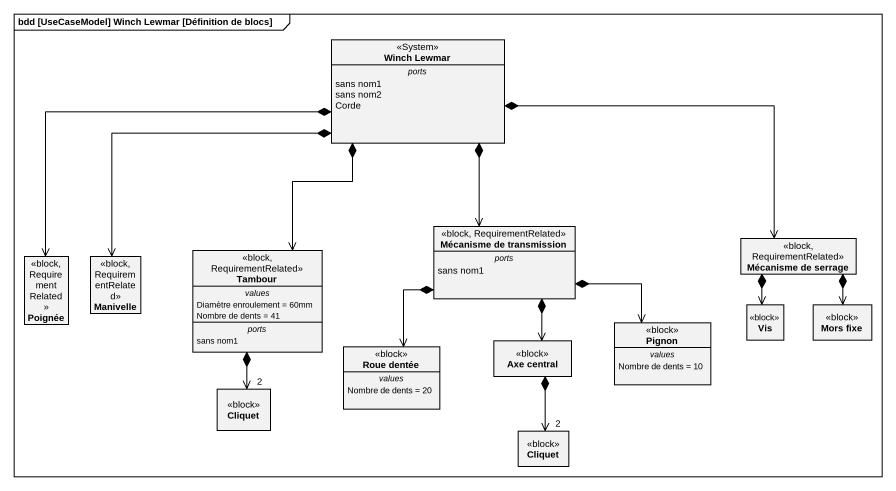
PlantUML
@startuml
mainframe bdd [UseCaseModel] Winch Lewmar [Définition de blocs]
hide circle
hide empty members
class "Winch Lewmar" as Winch_Lewmar <<System>> {
  -- ports --
  sans nom1
  sans nom2
  Corde
}
class "Mécanisme de transmission" as Mécanisme_de_transmission <<block, RequirementRelated>> {
  -- ports --
  sans nom1
}
class Poignée <<block, RequirementRelated>>
class Manivelle <<block, RequirementRelated>>
class Tambour <<block, RequirementRelated>> {
  -- values --
  Diamètre enroulement = 60mm
  Nombre de dents = 41
  -- ports --
  sans nom1
}
class "Mécanisme de serrage" as Mécanisme_de_serrage <<block, RequirementRelated>>
class Vis <<block>>
class "Mors fixe" as Mors_fixe <<block>>
class "Roue dentée" as Roue_dentée <<block>> {
  -- values --
  Nombre de dents = 20
}
class "Axe central" as Axe_central <<block>>
class Pignon <<block>> {
  -- values --
  Nombre de dents = 10
}
class Cliquet <<block>>
class "Cliquet" as Cliquet_2 <<block>>
Winch_Lewmar *--> Mécanisme_de_transmission
Winch_Lewmar *-left-> Poignée
Winch_Lewmar *--> Manivelle
Winch_Lewmar *--> Tambour
Winch_Lewmar *-right-> Mécanisme_de_serrage
Mécanisme_de_transmission *--> Roue_dentée
Mécanisme_de_transmission *--> Axe_central
Mécanisme_de_transmission *-right-> Pignon
Tambour *--> "2" Cliquet
Mécanisme_de_serrage *--> Vis
Mécanisme_de_serrage *--> Mors_fixe
Axe_central *--> "2" Cliquet_2
@enduml
